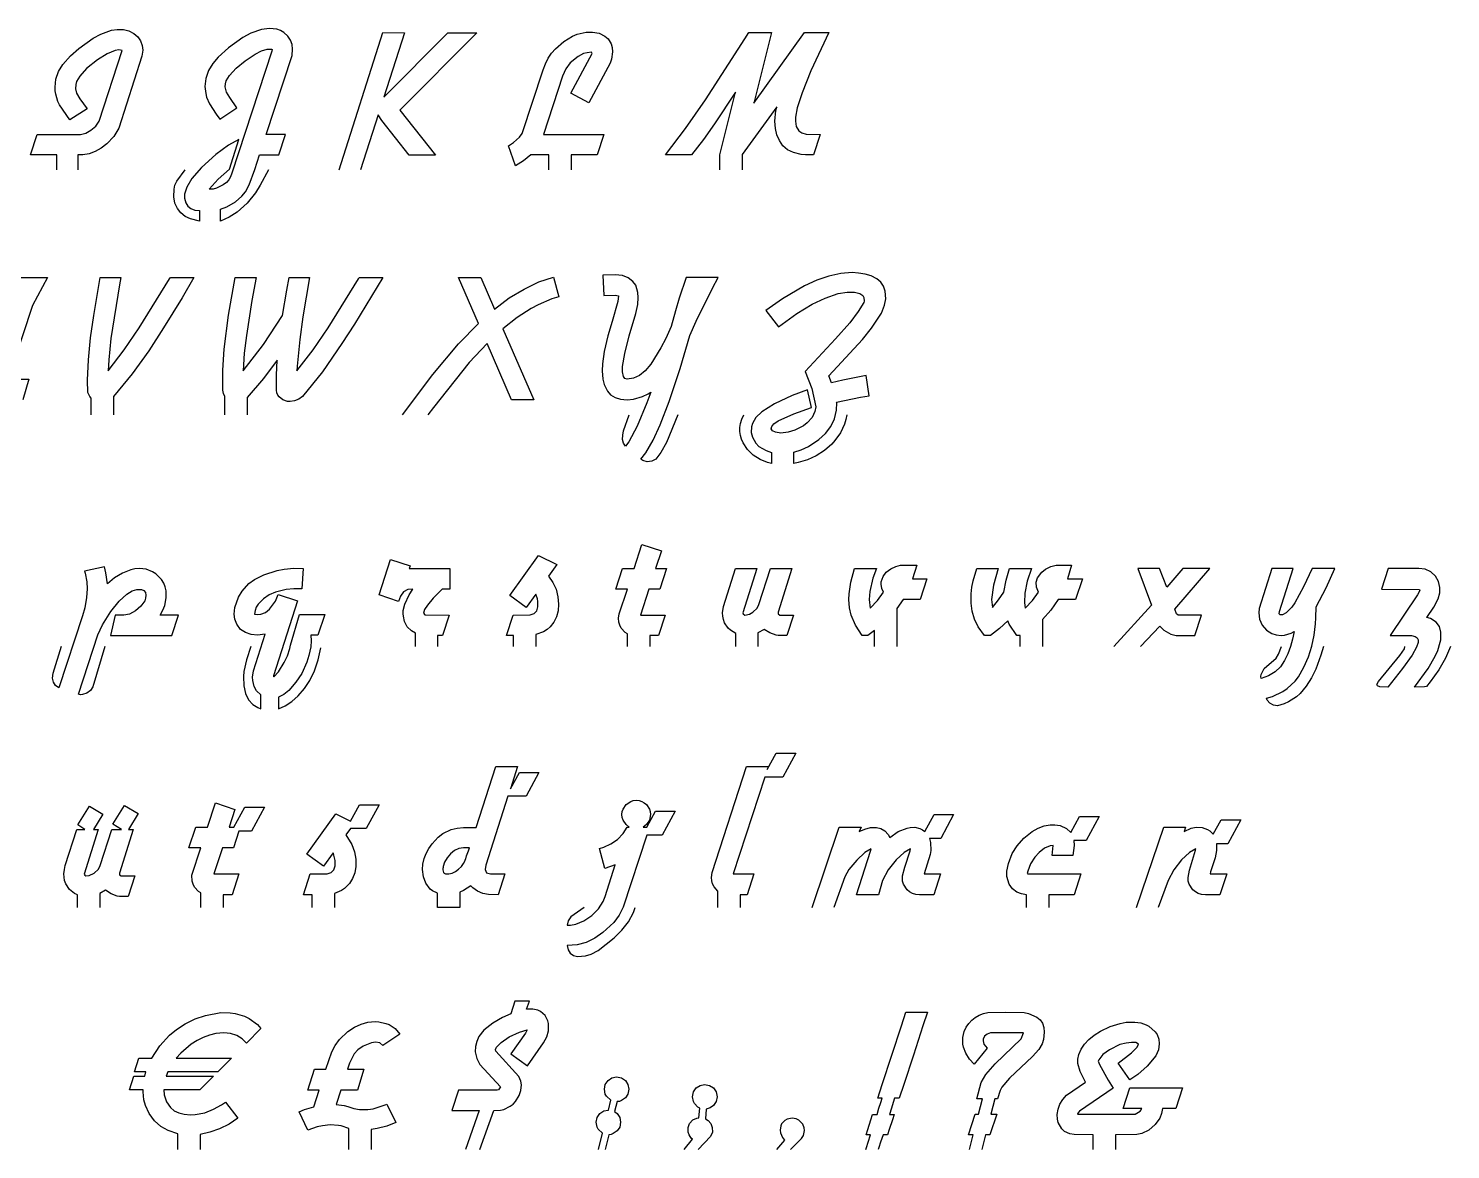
# Model space of a CAD drawing. Extents: x -244 to 636, y 181 to 479.
# Drawn here: x 261.2 to 636.4, y 181.4 to 477.1 of the extents above; entities that cross this region are included whole.
import ezdxf

# ---------------------------------------------------------------- set-up
doc = ezdxf.new("R2010")
doc.units = 0
doc.header["$LTSCALE"] = 6.669376
doc.header["$MEASUREMENT"] = 0

msp = doc.modelspace()

# ---------------------------------------------------------------- linework, layer by layer
at = {"linetype": 'Continuous'}
for points in [[(268.664591, 439.814667), (268.664591, 443.793884), (261.762587, 443.793884), (263.488088, 449.181672), (274.897523, 449.181672), (276.306095, 449.498601), (277.679453, 450.273316), (278.982383, 451.400174), (279.86274, 452.667889), (285.919601, 471.366685), (285.039243, 471.472327), (284.123671, 471.366685), (281.940384, 470.486327), (279.440169, 468.866469), (276.517381, 466.542325), (274.756666, 464.570324), (273.876308, 463.126537), (273.665022, 462.351823), (273.629808, 461.18975), (273.911522, 460.098107), (274.756666, 458.619106), (276.658239, 455.942819), (272.080379, 453.020032), (269.404091, 457.034463), (268.946305, 457.91482), (268.418091, 459.781178), (268.242019, 460.69675), (268.206805, 461.647536), (268.453305, 463.72518), (269.157591, 465.76761), (270.249235, 467.669183), (272.291665, 469.922898), (274.474952, 471.859685), (278.242882, 474.571186), (280.285312, 475.66283), (283.102456, 476.64883), (284.581457, 476.89533), (286.236529, 476.860117), (287.645102, 476.543188), (288.983245, 475.838902), (290.039675, 474.92333), (290.779175, 473.8669), (291.201747, 472.634399), (291.342604, 471.401899), (291.096103, 469.817255), (285.004029, 450.871959), (283.736314, 448.653458), (281.90517, 446.716671), (280.390955, 445.554599), (278.841525, 444.674241), (277.221667, 444.110813), (275.53138, 443.829098), (274.193237, 443.793884), (274.193237, 439.814667)], [(324.51448, 439.814667), (322.331192, 435.800237), (321.098692, 433.828235), (318.915405, 431.046305), (316.274332, 428.651732), (314.196688, 427.348803), (311.872544, 426.327588), (311.872544, 429.496876), (313.56283, 430.060305), (315.85176, 431.433662), (317.542047, 432.947878), (318.457619, 434.074735), (319.443619, 435.905879), (320.92262, 439.955524), (322.119907, 443.793884), (327.261195, 443.793884), (329.02191, 449.181672), (323.880622, 449.181672), (330.747411, 470.028541), (330.888268, 471.683614), (330.782626, 472.8809), (330.360054, 474.078186), (329.620554, 475.134615), (328.564124, 476.050187), (327.683767, 476.578402), (326.768195, 476.930545), (324.831408, 477.141831), (322.683335, 476.89533), (319.866191, 475.874116), (317.788547, 474.782472), (314.020616, 472.070971), (311.238686, 469.535541), (309.830114, 467.880469), (308.73847, 466.014111), (307.99897, 463.936466), (307.75247, 461.858822), (307.963756, 459.992464), (308.175042, 459.041678), (308.98497, 457.245748), (310.745686, 454.534247), (311.696472, 453.231318), (316.203903, 456.189319), (314.302331, 458.900821), (313.421973, 460.309393), (313.105044, 461.75318), (313.175473, 462.527894), (313.386759, 463.302609), (314.267116, 464.746395), (316.027831, 466.683182), (318.351976, 468.584755), (320.993049, 470.380684), (322.648121, 471.261042), (324.162336, 471.648399), (325.289194, 471.648399), (325.50048, 471.577971), (325.394837, 471.120185), (314.900974, 438.93431), (314.548831, 438.018737), (314.055831, 437.208809), (313.421973, 436.504523), (312.612044, 435.870665), (310.816115, 434.990307), (309.900542, 434.779021), (308.914542, 434.708593), (311.238686, 437.420094), (314.231902, 440.061167), (316.732118, 447.878743), (313.950188, 446.364528), (310.604828, 443.934741), (306.836898, 440.483739), (304.336682, 437.560952), (302.963324, 435.307236), (302.329467, 433.440878), (302.329467, 432.384449), (302.68161, 431.187162), (303.245039, 430.306805), (304.054968, 429.637733), (305.076183, 429.215161), (306.343898, 429.109518), (306.343898, 426.327588), (303.949325, 426.891017), (302.575967, 427.560089), (301.413895, 428.475661), (300.498323, 429.637733), (299.864466, 431.046305), (299.582751, 432.736592), (299.65318, 434.743807), (299.829251, 435.835451), (300.39268, 436.89188), (302.540753, 439.814667)], [(343.178061, 439.814667), (354.728353, 476.050187), (360.397856, 476.014973), (354.974853, 459.006463), (371.87772, 475.979759), (379.519224, 475.979759), (359.165355, 455.555462), (368.567575, 443.723455), (361.630357, 443.723455), (354.411425, 452.84396), (353.495852, 454.358175), (348.847564, 439.814667)], [(398.499734, 439.814667), (398.499734, 443.793884), (393.710589, 443.793884), (391.773802, 442.244455), (389.660944, 440.871096), (387.900229, 446.188457), (389.203158, 447.068814), (390.787802, 448.442172), (391.456873, 449.392958), (396.98552, 466.225396), (397.584163, 467.81004), (398.323663, 469.289041), (399.239235, 470.59197), (400.26045, 471.789256), (402.478951, 473.726043), (404.767881, 475.134615), (405.965167, 475.627616), (408.324526, 476.15583), (410.050027, 476.191044), (411.810742, 475.874116), (413.289743, 475.134615), (414.134886, 474.430329), (414.944815, 473.1274), (415.22653, 472.106185), (415.296958, 470.979328), (415.050458, 469.042541), (414.698315, 467.986111), (409.028812, 457.527463), (404.274881, 460.098107), (409.944384, 470.556756), (409.733098, 470.908899), (408.571026, 470.732827), (407.655454, 470.521541), (406.211668, 469.782041), (404.169238, 468.091754), (402.971952, 466.471896), (402.091594, 464.53511), (397.126377, 449.181672), (412.972814, 449.181672), (411.212099, 443.793884), (404.380524, 443.793884), (404.380524, 439.814667)], [(443.60926, 439.814667), (443.644474, 443.793884), (447.729334, 460.309393), (442.235902, 451.963602), (439.2779, 447.843529), (436.179042, 443.793884), (429.277038, 443.793884), (434.523969, 450.731102), (439.841329, 458.302177), (450.229549, 474.359901), (451.285979, 476.050187), (457.237196, 476.050187), (452.588908, 457.42182), (465.935129, 476.050187), (472.379347, 476.050187), (467.66063, 465.943682), (465.301272, 460.20375), (464.033557, 456.189319), (463.610985, 453.759532), (463.575771, 452.667889), (463.787056, 451.294531), (464.456129, 450.167673), (465.230843, 449.56903), (466.428129, 449.216887), (470.125632, 449.146458), (468.364916, 443.793884), (466.216844, 443.829098), (465.054772, 443.934741), (463.047556, 444.392527), (461.462912, 445.167242), (460.230412, 446.223671), (459.31484, 447.561814), (458.645768, 449.076029), (458.258411, 450.766316), (458.152768, 452.667889), (458.399268, 455.520247), (458.610554, 456.506248), (449.490049, 443.864313), (449.490049, 439.814667)], [(477.098064, 375.231631), (476.886778, 373.963916), (476.534635, 372.76663), (475.478206, 370.4777), (473.999205, 368.435271), (473.154062, 367.484484), (471.217275, 365.829412), (469.033988, 364.42084), (466.709844, 363.36441), (464.315271, 362.62491), (463.117985, 362.37841), (463.117985, 365.40684), (465.089986, 366.005483), (467.026773, 366.885841), (469.738274, 368.716985), (471.49899, 370.301629), (472.907562, 372.167987), (473.858348, 374.210416), (474.386562, 376.428918), (474.456991, 378.400919), (474.386562, 378.612205), (480.760352, 379.87992), (483.014067, 380.267277), (482.204138, 385.584637), (476.076849, 384.387351), (473.118848, 383.64785), (472.379347, 385.549423), (481.218138, 395.0925), (483.61271, 398.050501), (486.288998, 402.064932), (487.063713, 404.142576), (487.380641, 405.868077), (487.239784, 407.840078), (486.817212, 409.143007), (486.112926, 410.234651), (485.021283, 411.079794), (483.507068, 411.854509), (481.922424, 412.347509), (480.232137, 412.629223), (478.541851, 412.734867), (475.548635, 412.523581), (472.414562, 411.819295), (469.174846, 410.727651), (465.970344, 409.24865), (460.124769, 405.868077), (455.758195, 402.734004), (459.103554, 398.473073), (463.8927, 401.924075), (468.012774, 404.389076), (471.428561, 406.008934), (474.809134, 407.20622), (477.203707, 407.628792), (479.140494, 407.593578), (480.58428, 407.20622), (481.358995, 406.678006), (481.64071, 406.185005), (481.675924, 405.23422), (481.605495, 404.882076), (480.126494, 402.522718), (477.907993, 399.529502), (474.140063, 395.233357), (466.146415, 386.641066), (467.90713, 382.168849), (468.963559, 377.309275), (468.71706, 376.147203), (467.942345, 374.527345), (466.67463, 373.153987), (465.653415, 372.344058), (463.434914, 371.181986), (461.60377, 370.618557), (459.702197, 370.407271), (458.258411, 370.618557), (457.51891, 371.005915), (457.201981, 371.569343), (457.307625, 372.132772), (457.871054, 372.837059), (458.997911, 373.682202), (463.153199, 375.513346), (467.766273, 377.133204), (466.745058, 381.816706), (462.730628, 380.37292), (458.047125, 378.119205), (454.666552, 376.04156), (453.117122, 374.527345), (452.20155, 372.907487), (451.95505, 372.062344), (451.884622, 370.583343), (452.20155, 369.350842), (453.081908, 367.766199), (453.927051, 366.921055), (455.828624, 365.794198), (457.237196, 365.301197), (457.237196, 362.37841), (456.215981, 362.62491), (454.24398, 363.434839), (452.448051, 364.632126), (450.898621, 366.111126), (449.736549, 367.836627), (449.313977, 368.787413), (449.032263, 369.773414), (448.891406, 370.829843), (448.891406, 371.886272), (449.067477, 372.977916), (449.41962, 374.104774), (449.947835, 375.231631)], [(258.980657, 411.467151), (266.234804, 411.467151), (262.290802, 404.107362), (256.938227, 387.767924)], [(277.785096, 375.231631), (277.785096, 379.668634), (277.397739, 380.055991), (276.904739, 381.11242), (276.799096, 384.352136), (277.010381, 389.775139), (277.573811, 395.550286), (278.418954, 401.431075), (280.144455, 411.467151), (285.602672, 411.467151), (285.215314, 409.530365), (282.961599, 395.374214), (282.39817, 389.704711), (282.222099, 386.852352), (286.48303, 392.380998), (290.427032, 398.156144), (298.455893, 411.079794), (298.667179, 411.467151), (304.829683, 411.467151), (301.730824, 406.079363), (296.87125, 398.191358), (292.927248, 392.099283), (288.560674, 386.042423), (283.665885, 380.091205), (283.665885, 375.231631)], [(313.034616, 375.231631), (313.034616, 380.055991), (312.647258, 380.830706), (312.471187, 381.781492), (312.471187, 387.028424), (312.858544, 392.521855), (314.020616, 401.536717), (315.746117, 411.467151), (321.309977, 411.467151), (320.147905, 405.375077), (318.704119, 396.148929), (318.105476, 391.50064), (317.823761, 386.852352), (323.176336, 393.78957), (328.247196, 401.431075), (329.374053, 408.086578), (330.007911, 411.467151), (335.395699, 411.467151), (333.634984, 401.043717), (332.825055, 395.127714), (332.120769, 388.084853), (332.05034, 386.852352), (336.311271, 392.380998), (340.255274, 398.156144), (348.284136, 411.079794), (348.495421, 411.467151), (354.728353, 411.467151), (347.192492, 399.142144), (343.917561, 394.03607), (338.741059, 386.605852), (333.494127, 380.091205), (332.543341, 379.351705), (331.416483, 378.893919), (330.219197, 378.717848), (329.550125, 378.753062), (328.352838, 379.175633), (327.331624, 379.950348), (326.979481, 380.443349), (326.768195, 381.041992), (326.662552, 381.781492), (326.662552, 385.655066), (326.838624, 389.634282), (323.176336, 384.774708), (318.915405, 379.809491), (318.915405, 375.231631)], [(359.904856, 375.231631), (367.933718, 385.831137), (374.694865, 393.965642), (379.906581, 399.353431), (374.65965, 411.467151), (380.540439, 411.467151), (384.132298, 403.121361), (388.0763, 406.079363), (391.949874, 408.403507), (395.893876, 410.340294), (399.76745, 411.572795), (401.140807, 406.361077), (399.309664, 405.832863), (395.68259, 404.283433), (393.851446, 403.297433), (390.153944, 400.867646), (386.386014, 397.944859), (394.520518, 379.210848), (388.639729, 379.210848), (382.195511, 394.071285), (377.476795, 389.000424), (368.039361, 377.168418), (366.595574, 375.231631)], [(432.516754, 375.231631), (429.523538, 367.977485), (428.079751, 365.265983), (426.741608, 363.575696), (425.649964, 363.012268), (424.417464, 362.87141), (423.290605, 363.188339), (422.797605, 363.505268), (424.06532, 365.195554), (426.002107, 368.576128), (427.868465, 372.625773), (430.263038, 378.788276), (433.115397, 387.415781), (435.686041, 396.184143), (437.411542, 399.916859), (441.637258, 408.614793), (443.151474, 411.467151), (434.700041, 411.467151), (432.868897, 405.97372), (431.882896, 402.628361), (430.791252, 398.543501), (429.347466, 395.374214), (428.079751, 392.944427), (425.368249, 388.613067), (423.924463, 386.852352), (422.410248, 385.619852), (420.825604, 384.880351), (419.205746, 384.633851), (418.571889, 384.809922), (418.219746, 385.338137), (417.973246, 386.535423), (417.973246, 388.014424), (418.536674, 391.430212), (419.733961, 396.0785), (421.494676, 401.994503), (421.952462, 404.318647), (422.093319, 406.185005), (422.022891, 407.523149), (421.459462, 409.389508), (420.684747, 410.410723), (419.452247, 411.361509), (417.902817, 411.995366), (416.036459, 412.171438), (412.761528, 412.065795), (413.043243, 406.678006), (416.036459, 406.783649), (416.846388, 406.607577), (416.670316, 405.128577), (415.22653, 399.846431), (414.064457, 396.0785), (413.113672, 391.923212), (412.655885, 388.648282), (412.550243, 386.852352), (412.761528, 384.598636), (413.113672, 383.260493), (413.958815, 381.464563), (414.803958, 380.478563), (415.96603, 379.774277), (417.445031, 379.351705), (419.205746, 379.210848), (420.860819, 379.351705), (423.220177, 380.055991), (424.663963, 380.760277), (425.368249, 381.218063), (424.382249, 378.436133), (421.811605, 372.238416), (419.593104, 368.118342), (418.74796, 366.991484), (418.219746, 367.766199), (417.973246, 368.716985), (418.00846, 369.843843), (418.219746, 371.041129), (419.698747, 375.231631)], [(255.952227, 384.633851), (261.304801, 384.633851), (259.720157, 379.210848)], [(389.203158, 314.170026), (389.203158, 317.022385), (387.372014, 317.022385), (389.097515, 322.410173), (393.534518, 322.445388), (394.590947, 322.832745), (395.295233, 323.501817), (395.612162, 324.558246), (395.612162, 326.002033), (395.506519, 326.741533), (395.048733, 327.93882), (392.548517, 324.452603), (388.181943, 327.621891), (395.753019, 338.150968), (400.612593, 335.756395), (398.429306, 332.69275), (399.556164, 331.037678), (400.401307, 329.241749), (400.894307, 327.269747), (401.070379, 325.262532), (400.929522, 323.501817), (400.50695, 321.917173), (399.802664, 320.543815), (398.816663, 319.311314), (398.041948, 318.607028), (397.126377, 318.008385), (395.083947, 317.268885), (395.083947, 314.170026)], [(419.276175, 314.170026), (419.276175, 317.480171), (418.677532, 317.832314), (417.621102, 318.994386), (417.198531, 319.733886), (416.952031, 320.543815), (416.881602, 321.56503), (417.092888, 322.727102), (419.24096, 329.241749), (416.142102, 329.241749), (417.973246, 334.664752), (421.001676, 334.664752), (423.044105, 341.038541), (428.185394, 339.348254), (426.671179, 334.664752), (429.558752, 334.664752), (427.798037, 329.241749), (424.910463, 329.241749), (422.691962, 322.410173), (429.171394, 322.410173), (427.445894, 317.022385), (425.156964, 317.022385), (425.156964, 314.170026)], [(281.341741, 314.170026), (278.207668, 303.500091), (277.609025, 302.549305), (276.623024, 301.809805), (275.496167, 301.457662), (274.932738, 301.422447), (274.404523, 301.528091), (279.545811, 317.233671), (280.743098, 319.874744), (282.961599, 323.36096), (285.109672, 326.072461), (287.187316, 327.93882), (288.560674, 328.783963), (289.793174, 329.206534), (291.060889, 329.17132), (291.659533, 328.92482), (292.082104, 328.396606), (292.187747, 327.657105), (292.117318, 326.88239), (291.870818, 326.14289), (290.884818, 324.734317), (289.441031, 323.501817), (287.891602, 322.691888), (286.377387, 322.410173), (284.123671, 322.410173), (282.820742, 317.022385), (299.019322, 317.022385), (300.780037, 322.410173), (295.920463, 322.410173), (296.62475, 323.677889), (297.188178, 324.980818), (297.575536, 326.988033), (297.540321, 328.783963), (297.293821, 329.840392), (296.906464, 330.826392), (296.343035, 331.777178), (294.82882, 333.291394), (293.913248, 333.854822), (292.258175, 334.48868), (290.462246, 334.664752), (289.300174, 334.594323), (288.173316, 334.383037), (285.990029, 333.50268), (283.912385, 332.199751), (282.046027, 330.615106), (281.623456, 333.573108), (281.271312, 335.157752), (275.989166, 333.99568), (276.165238, 333.50268), (276.58781, 331.21375), (276.693453, 329.312177), (276.517381, 327.023247), (276.059595, 324.311746), (275.460952, 322.198888), (269.22802, 303.253591), (268.347662, 303.81702), (267.784233, 304.732592), (267.537733, 305.789022), (267.749019, 307.127165), (269.932306, 314.20524)], [(319.866191, 314.170026), (318.704119, 310.648595), (318.070262, 307.549737), (317.929404, 306.176379), (317.999833, 303.746592), (318.492833, 301.704162), (319.267548, 300.04909), (320.394406, 298.816589), (321.732549, 298.00666), (322.47205, 297.724946), (322.47205, 301.387233), (321.380406, 302.408448), (320.781763, 303.57052), (320.359191, 305.155164), (320.323977, 306.000307), (320.535263, 307.690594), (323.634122, 317.409742), (321.626906, 317.128027), (319.971834, 317.304099), (318.457619, 317.7971), (317.15469, 318.642243), (316.168689, 319.980386), (315.640474, 321.31853), (315.464403, 322.691888), (315.675689, 324.417389), (316.661689, 327.12889), (317.577261, 328.713534), (319.373191, 330.72075), (320.816977, 331.777178), (323.317193, 333.044894), (326.803409, 334.206966), (328.634553, 334.559109), (331.240412, 334.770395), (333.705413, 334.699966), (333.318056, 329.312177), (331.240412, 329.347392), (329.233196, 329.206534), (326.416052, 328.502248), (324.725765, 327.797962), (323.176336, 326.741533), (321.767763, 325.297747), (321.309977, 324.487817), (320.993049, 323.60746), (320.852192, 322.656674), (321.626906, 322.586245), (322.542478, 322.656674), (323.774979, 323.11446), (324.796194, 323.959603), (326.380838, 326.107675), (327.085124, 327.833176), (332.226412, 326.178104), (325.817409, 306.422879), (325.817409, 306.176379), (325.958266, 306.141164), (327.155552, 307.479308), (328.704982, 309.873881), (329.585339, 311.705024), (330.148768, 313.571383), (330.32484, 314.522169), (332.754626, 322.55103), (339.374916, 322.55103), (337.578987, 317.128027), (335.712628, 317.128027), (335.818272, 315.649027), (335.712628, 314.064383), (335.219628, 311.740239), (334.691413, 309.979524), (333.318056, 306.986307), (331.768626, 304.697378), (329.937482, 302.549305), (328.599339, 301.457662), (327.155552, 300.78859), (327.155552, 297.724946), (328.951482, 298.49966), (330.712197, 299.661732), (332.402484, 301.140733), (334.022342, 303.007091), (335.430914, 305.190378), (336.663415, 307.725808), (337.649415, 310.578167), (338.318487, 313.782669)], [(363.285429, 314.170026), (363.285429, 317.621028), (362.264214, 318.219671), (361.102142, 319.346529), (360.397856, 320.719887), (360.116142, 322.093244), (360.045713, 322.762317), (360.080928, 323.60746), (360.503499, 325.332961), (361.630357, 327.762748), (362.616358, 329.241749), (361.313428, 329.206534), (360.116142, 328.537463), (359.341427, 327.445819), (358.848427, 326.037247), (353.742352, 327.727533), (356.735569, 337.094539), (361.912072, 335.404252), (361.630357, 334.699966), (372.405934, 334.699966), (372.405934, 329.241749), (370.32829, 329.241749), (367.968932, 326.917605), (366.454717, 325.051246), (365.680002, 323.85396), (365.398288, 322.903174), (365.785645, 322.445388), (372.194649, 322.410173), (370.433934, 317.022385), (369.166218, 317.022385), (369.166218, 314.170026)], [(447.799762, 314.170026), (447.799762, 317.515385), (446.39119, 318.395743), (445.792547, 318.959172), (444.876975, 320.367744), (444.560046, 321.212887), (444.383975, 322.093244), (444.34876, 323.008816), (444.560046, 324.663889), (447.729334, 334.699966), (453.398837, 334.699966), (449.701334, 323.044031), (449.736549, 322.727102), (450.194335, 322.410173), (451.46205, 322.691888), (452.342407, 323.149674), (453.434051, 324.241317), (453.891837, 325.192103), (457.02591, 334.699966), (462.624984, 334.699966), (459.033126, 323.184888), (459.033126, 322.727102), (459.455697, 322.410173), (463.08277, 322.410173), (461.286841, 317.022385), (459.033126, 317.057599), (458.434482, 317.128027), (456.77941, 317.691456), (455.335623, 318.642243), (453.680551, 317.726671), (453.680551, 314.170026)], [(484.457854, 314.170026), (484.457854, 318.325314), (482.62671, 317.022385), (481.147709, 317.022385), (479.386994, 319.733886), (478.260136, 322.374959), (477.80235, 324.311746), (477.661493, 326.565461), (477.696707, 328.044462), (478.154493, 331.108107), (479.175708, 334.699966), (484.950854, 334.699966), (484.000068, 332.129322), (483.190139, 328.607891), (483.049282, 326.530247), (483.260568, 324.276532), (485.197354, 326.248533), (486.781998, 328.431819), (486.324212, 329.453034), (486.183355, 330.544678), (486.218569, 331.21375), (486.676355, 332.551893), (487.521499, 333.713965), (488.718785, 334.629537), (490.021714, 335.263395), (491.289429, 335.580324), (495.55036, 335.580324), (494.423502, 331.988464), (498.226647, 331.988464), (496.501146, 326.565461), (491.958501, 326.565461), (490.338643, 324.135675), (490.338643, 314.170026)], [(522.841447, 314.170026), (522.841447, 317.022385), (521.996303, 317.022385), (519.989088, 320.015601), (519.566516, 320.895958), (517.383229, 318.888743), (514.988656, 317.022385), (513.404013, 317.022385), (511.748941, 319.346529), (510.76294, 321.31853), (510.199511, 323.431388), (509.953011, 325.579461), (509.953011, 328.044462), (510.129083, 329.734749), (510.446011, 331.425036), (511.432012, 334.699966), (517.0663, 334.699966), (515.8338, 330.262964), (515.305585, 326.565461), (515.552086, 324.452603), (517.171944, 326.424604), (518.580516, 328.431819), (519.143945, 331.601107), (520.059517, 334.699966), (525.869877, 334.699966), (524.707805, 331.389821), (524.109161, 328.220534), (524.038733, 325.755533), (524.214805, 324.276532), (526.081163, 326.248533), (527.665806, 328.431819), (527.137592, 329.734749), (527.102378, 331.108107), (527.45452, 332.270179), (528.546164, 333.74918), (529.496951, 334.559109), (530.905523, 335.263395), (532.349309, 335.545109), (535.307311, 335.580324), (536.434168, 335.580324), (535.307311, 331.988464), (539.286527, 331.988464), (537.490598, 326.565461), (532.912738, 326.565461), (530.940737, 323.677889), (528.75745, 321.212887), (528.722236, 314.170026)], [(554.639964, 314.170026), (559.746038, 319.487386), (560.732039, 318.395743), (562.563183, 317.409742), (563.971755, 317.057599), (568.972187, 317.022385), (570.732902, 322.410173), (564.535184, 322.410173), (564.112613, 322.762317), (563.690041, 323.959603), (572.916189, 334.699966), (565.767685, 334.699966), (561.506754, 329.734749), (559.640396, 334.699966), (553.900464, 334.699966), (557.527538, 325.051246), (547.561889, 314.170026)], [(602.883562, 314.170026), (602.214491, 311.810668), (600.841133, 308.183594), (599.714275, 305.824235), (598.340917, 303.676163), (596.685845, 301.739376), (595.770273, 300.894233), (593.692629, 299.520875), (592.530557, 298.99266), (590.769842, 298.49966), (589.678198, 298.640517), (588.727412, 299.168732), (588.023126, 299.978661), (587.847054, 300.506876), (589.396483, 300.964661), (592.1432, 302.267591), (593.340486, 303.042305), (595.382916, 305.014307), (596.263273, 306.141164), (597.70706, 308.711809), (598.904346, 311.388096), (599.784704, 314.20524), (600.453775, 317.092814), (600.770704, 320.121244), (600.876347, 321.670673), (600.911562, 324.59346), (603.587849, 329.629106), (605.876778, 334.699966), (599.925561, 334.664752), (597.636631, 329.840392), (595.347701, 325.649889), (594.537772, 324.487817), (593.058771, 323.008816), (592.037556, 322.515817), (591.474128, 322.515817), (591.227628, 322.727102), (591.262842, 323.36096), (594.92513, 334.699966), (589.255626, 334.699966), (585.910267, 324.170889), (585.804625, 323.008816), (586.01591, 321.31853), (586.720197, 319.7691), (587.847054, 318.466171), (589.290841, 317.515385), (590.417698, 317.163242), (591.685414, 317.057599), (592.600985, 317.128027), (594.326486, 317.621028), (595.136415, 318.0436), (594.749058, 316.036384), (594.220843, 314.099597), (593.481343, 312.198025), (592.6362, 310.402095), (591.509342, 308.747023), (590.10077, 307.40888), (588.410483, 306.422879), (586.438482, 305.718593), (586.368053, 306.246807), (586.438482, 306.775022), (587.248411, 308.289237), (590.417698, 311.035953), (591.051556, 312.092382), (591.826271, 314.170026)], [(636.407581, 314.170026), (635.104652, 311.071167), (633.308722, 307.937094), (631.055007, 304.767807), (630.033792, 303.605734), (629.505577, 303.464877), (626.899719, 303.429663), (630.456363, 308.324451), (632.357936, 311.599382), (633.027008, 313.113597), (633.696079, 315.261669), (633.836937, 315.895527), (633.872151, 317.937957), (633.449579, 319.381743), (632.569222, 320.57903), (631.125435, 321.494602), (630.174649, 321.81153), (632.005793, 324.523032), (633.167865, 326.706319), (633.590437, 328.290962), (633.590437, 329.699535), (633.20308, 331.284178), (632.39315, 332.657536), (631.195864, 333.784394), (629.716863, 334.48868), (628.061791, 334.699966), (619.962501, 334.699966), (618.166571, 329.241749), (628.202648, 329.206534), (628.273076, 328.92482), (627.709648, 327.727533), (620.455501, 317.022385), (626.125004, 316.98717), (627.075791, 316.775885), (627.604005, 316.388527), (627.850505, 315.860313), (627.850505, 315.226455), (627.463148, 313.95874), (626.265861, 311.845882), (623.730431, 308.289237), (619.856858, 303.429663), (617.779214, 303.500091), (617.145356, 303.711377), (616.969284, 304.06352), (617.356642, 304.908664), (622.990931, 311.775453), (624.223432, 313.536169), (624.364289, 314.170026)], [(443.081045, 245.290845), (443.081045, 249.622204), (442.130259, 250.749062), (441.707687, 251.488563), (441.461187, 252.298492), (441.390758, 253.178849), (441.602045, 254.552207), (450.687335, 282.512365), (456.427267, 282.512365), (456.145552, 281.702437), (458.469697, 285.963368), (463.646199, 285.963368), (460.230412, 279.624793), (455.476481, 279.624793), (447.165905, 254.129636), (452.624122, 254.129636), (450.863406, 248.671418), (448.961834, 248.671418), (448.961834, 245.290845)], [(369.09579, 245.290845), (369.09579, 249.058775), (367.792861, 249.692633), (367.229431, 250.115205), (366.067359, 251.664634), (365.398288, 253.390135), (365.187002, 255.291708), (365.292645, 256.70028), (365.609574, 258.179281), (366.102574, 259.552639), (366.80686, 260.890782), (367.687217, 262.123283), (369.271862, 263.81357), (370.539576, 264.834784), (372.687649, 265.891214), (374.272292, 266.243356), (375.962579, 266.384214), (379.307938, 266.384214), (384.55487, 282.512365), (390.259588, 282.477151), (388.358015, 276.631576), (390.717373, 280.927722), (395.893876, 280.927722), (392.478088, 274.624361), (387.688943, 274.624361), (381.843368, 256.45378), (381.667297, 255.291708), (382.089868, 254.446564), (383.111083, 254.129636), (386.914228, 254.129636), (385.153513, 248.671418), (382.547654, 248.706633), (381.068653, 249.023561), (379.660081, 249.58699), (378.462795, 250.467348), (377.899366, 251.030777), (375.997794, 249.763061), (374.976579, 249.305276), (374.976579, 245.290845), (369.09579, 245.290845)], [(274.158023, 245.326059), (274.158023, 248.636204), (273.348094, 249.023561), (272.00995, 250.07999), (271.059164, 251.558991), (270.742235, 252.404134), (270.566163, 254.200064), (270.671807, 255.291708), (270.883092, 256.383351), (273.946737, 265.891214), (276.059595, 265.891214), (274.193237, 267.0885), (277.292096, 272.053717), (280.848741, 269.87043), (278.383739, 265.891214), (279.61624, 265.891214), (275.883524, 254.094421), (276.059595, 253.777492), (276.376524, 253.601421), (277.221667, 253.707064), (278.524597, 254.340921), (279.651454, 255.432565), (280.10924, 256.383351), (283.208099, 265.891214), (285.708315, 265.891214), (283.489814, 267.264571), (286.518244, 272.229788), (290.145317, 270.046501), (287.574673, 265.891214), (288.842388, 265.891214), (285.215314, 254.376136), (285.215314, 253.883135), (285.6731, 253.601421), (289.26496, 253.601421), (287.46903, 248.178418), (285.250529, 248.213632), (284.651886, 248.284061), (282.996814, 248.882704), (281.517813, 249.83349), (280.003597, 248.988347), (280.003597, 245.326059)], [(306.696041, 245.290845), (306.696041, 249.129204), (306.097398, 249.481347), (305.005754, 250.678633), (304.618397, 251.418134), (304.371897, 252.228063), (304.336682, 253.847921), (306.660826, 260.996425), (303.526754, 260.996425), (305.393112, 266.454643), (308.421542, 266.454643), (310.5344, 272.89886), (315.675689, 271.173359), (314.161473, 266.454643), (315.35876, 266.454643), (318.281547, 271.772002), (323.45805, 271.772002), (320.042262, 265.433428), (316.732118, 265.433428), (315.323545, 260.996425), (312.400758, 260.996425), (310.147043, 254.129636), (316.696904, 254.129636), (314.936188, 248.671418), (312.57683, 248.671418), (312.57683, 245.290845)], [(336.064771, 245.290845), (336.064771, 248.671418), (333.811056, 248.671418), (335.571771, 254.129636), (340.008774, 254.16485), (341.065203, 254.516993), (341.769489, 255.221279), (342.121632, 256.277708), (342.121632, 257.721495), (341.804703, 259.094853), (341.558203, 259.693496), (339.022773, 256.172065), (334.620985, 259.341353), (342.297703, 269.976073), (346.136063, 268.039286), (348.530636, 272.40586), (353.707139, 272.40586), (350.291351, 266.102499), (346.171277, 266.102499), (344.973991, 264.482641), (346.558634, 261.911997), (347.227706, 260.010425), (347.579849, 258.003209), (347.579849, 256.066422), (347.298135, 254.41135), (346.734706, 252.897135), (345.889563, 251.594206), (344.621848, 250.326491), (343.811919, 249.763061), (341.945561, 248.988347), (341.945561, 245.290845)], [(407.831526, 245.290845), (404.34531, 242.790629), (403.605809, 241.804629), (403.324094, 240.607342), (404.204452, 240.642557), (405.648239, 240.924271), (407.761097, 241.804629), (409.803527, 243.213201), (411.564242, 244.973916), (412.831957, 246.875489), (413.395386, 248.213632), (416.036459, 256.524208), (413.254529, 255.538208), (411.881171, 260.820353), (413.043243, 261.172497), (414.874387, 262.052854), (416.635102, 263.250141), (418.149317, 264.764356), (419.205746, 266.489856), (419.733961, 266.489856), (418.888817, 267.158929), (418.078888, 268.356215), (417.867602, 269.060501), (417.797174, 269.800001), (417.867602, 270.574716), (418.078888, 271.243788), (418.888817, 272.476289), (420.121318, 273.286217), (420.79039, 273.497504), (421.52989, 273.567932), (422.304605, 273.497504), (423.008891, 273.286217), (423.677963, 272.934075), (424.241392, 272.476289), (425.051321, 271.243788), (425.227392, 270.574716), (425.297821, 269.800001), (425.051321, 268.356215), (424.241392, 267.158929), (423.396249, 266.489856), (424.382249, 266.489856), (426.671179, 270.680359), (431.847682, 270.680359), (428.431894, 264.341784), (424.347035, 264.341784), (418.149317, 245.396488), (417.057674, 243.28363), (415.613887, 241.311628), (412.761528, 238.670555), (410.613456, 237.191555), (408.35974, 236.099911), (405.929953, 235.466054), (403.324094, 235.254768), (403.570595, 234.163125), (404.169238, 233.247552), (405.014381, 232.613695), (406.07081, 232.367195), (408.148455, 232.543266), (409.697884, 233.001052), (411.493813, 233.987053), (415.754744, 237.297197), (417.797174, 239.269199), (419.48746, 241.4877), (420.825604, 243.952701), (421.318605, 245.290845)], [(468.012774, 245.290845), (475.090848, 266.489856), (480.865995, 266.489856), (480.408209, 265.29257), (481.851995, 265.961642), (483.330996, 266.348999), (484.950854, 266.348999), (486.112926, 266.102499), (487.134141, 265.503856), (488.014499, 264.55307), (488.507499, 263.743141), (490.690786, 265.29257), (493.01493, 266.243356), (493.789645, 266.419428), (495.022146, 266.454643), (496.395503, 266.102499), (497.099789, 265.78557), (497.698433, 265.362999), (500.163434, 269.835216), (505.304722, 269.835216), (501.924149, 263.496641), (498.966148, 263.496641), (499.212648, 262.440212), (499.247862, 260.292139), (499.142219, 259.306138), (497.522361, 254.129636), (501.818506, 254.129636), (500.057791, 248.671418), (496.325075, 248.671418), (495.339074, 248.741847), (494.458716, 248.988347), (493.684002, 249.410919), (493.01493, 249.974347), (492.064144, 251.418134), (491.817643, 252.263277), (491.78243, 253.601421), (492.381073, 255.890351), (493.789645, 260.22171), (493.895288, 260.785139), (492.240215, 259.799139), (490.127357, 257.862352), (488.049713, 255.256493), (486.570712, 252.404134), (485.443855, 248.671418), (479.633494, 248.671418), (483.401425, 260.116067), (483.507068, 260.785139), (481.851995, 259.799139), (479.739137, 257.791923), (477.661493, 255.291708), (476.605064, 253.390135), (473.682276, 245.290845)], [(524.496519, 245.290845), (524.496519, 248.671418), (523.19359, 248.882704), (521.961089, 249.375704), (520.799017, 250.220847), (519.918659, 251.418134), (519.355231, 253.460564), (519.355231, 254.869136), (519.777802, 256.876351), (520.763803, 259.517424), (522.101946, 261.595068), (523.827447, 263.531855), (526.010734, 265.29257), (527.560164, 266.208142), (529.144807, 266.806785), (530.764665, 267.0885), (531.997166, 267.123714), (533.370524, 266.877214), (535.096025, 266.102499), (536.187668, 265.04607), (538.511812, 269.307001), (543.688315, 269.307001), (540.272528, 262.968426), (537.032812, 262.968426), (537.10324, 261.665497), (536.786312, 259.024424), (531.257666, 259.024424), (531.53938, 261.665497), (530.764665, 261.559854), (529.25045, 260.925996), (527.841878, 259.799139), (526.71502, 258.566638), (525.623377, 256.805922), (524.848662, 254.833922), (524.707805, 254.235278), (524.848662, 254.129636), (538.863956, 254.129636), (537.068026, 248.671418), (530.377308, 248.671418), (530.377308, 245.290845)], [(553.548321, 245.290845), (560.767253, 266.489856), (566.507185, 266.489856), (566.119828, 265.362999), (567.986186, 266.172928), (569.289115, 266.454643), (570.838545, 266.384214), (572.317546, 265.820785), (572.880974, 265.503856), (573.761332, 264.588284), (575.87419, 268.426643), (581.050693, 268.426643), (577.634905, 262.123283), (574.64169, 262.123283), (574.676904, 260.362567), (574.289546, 258.425781), (573.09226, 254.65785), (572.951403, 254.129636), (577.353191, 254.129636), (575.522047, 248.671418), (571.718902, 248.671418), (570.732902, 248.741847), (569.852544, 248.988347), (569.07783, 249.410919), (568.408757, 249.974347), (567.457972, 251.418134), (567.211472, 252.263277), (567.141043, 253.178849), (567.563614, 255.15085), (569.148258, 260.432996), (569.183472, 260.785139), (567.563614, 259.799139), (565.450756, 257.862352), (563.408326, 255.256493), (561.929326, 252.404134), (559.253038, 245.290845)], [(377.547223, 260.996425), (377.136389, 260.996425), (376.373413, 260.996425), (375.962579, 260.996425), (374.732687, 260.829483), (373.588875, 260.318223), (372.546792, 259.446995), (371.637741, 258.391871), (371.002579, 257.274142), (370.610005, 256.101636), (370.610005, 256.023383), (370.610005, 255.945129), (370.610005, 255.890351), (370.585225, 255.810792), (370.576095, 255.723409), (370.574791, 255.64385), (370.548706, 255.204324), (370.600875, 254.850877), (370.715648, 254.552207), (370.900849, 254.317445), (371.234733, 254.176588), (371.701648, 254.129636), (371.781206, 254.129636), (371.86859, 254.129636), (371.948148, 254.129636), (371.992492, 254.129636), (372.044662, 254.129636), (372.089006, 254.129636), (372.999361, 254.340921), (373.854938, 254.763493), (374.694865, 255.39735), (375.422626, 256.123809), (375.986055, 256.889393), (376.385151, 257.68628), (376.436016, 257.765839), (376.463405, 257.853222), (376.490794, 257.932781), (376.493403, 257.987558), (376.511662, 258.065812), (376.561223, 258.144066), (376.816852, 258.883567), (377.291593, 260.256925), (377.547223, 260.996425)], [(380.329153, 181.447309), (383.956226, 191.765101), (385.78737, 191.835529), (386.667728, 192.046815), (388.322801, 192.856744), (389.062301, 193.420173), (389.731373, 194.124459), (390.682159, 195.744318), (391.104731, 197.012032), (391.245588, 198.526248), (391.104731, 199.441819), (390.61173, 200.67432), (384.55487, 207.365038), (384.449227, 207.858038), (384.660513, 208.456682), (385.893013, 209.724396), (388.005872, 211.132969), (390.752587, 212.400684), (392.795017, 212.999327), (392.337231, 212.118969), (388.428443, 206.660752), (392.865446, 203.561893), (397.126377, 209.583539), (397.936306, 211.203397), (398.394092, 212.717613), (398.394092, 214.654399), (398.253235, 215.3939), (397.513734, 216.802472), (396.316448, 217.823687), (395.576947, 218.17583), (394.274018, 218.457544), (392.583732, 218.457544), (393.358446, 220.570402), (389.520087, 220.570402), (388.428443, 217.260258), (386.245157, 216.274257), (383.709726, 214.795257), (381.385582, 212.928898), (380.047439, 211.238612), (379.48401, 209.970897), (379.167081, 208.597539), (379.096653, 207.259395), (379.48401, 205.49868), (380.329153, 203.914036), (385.78737, 197.962818), (385.188727, 197.223318), (384.836584, 197.15289), (374.694865, 197.15289), (372.934149, 191.765101), (380.153081, 191.765101), (376.526008, 181.447309)], [(485.302997, 195.040031), (486.458467, 198.572466), (489.000499, 206.343823), (491.542532, 214.11518), (492.698001, 217.647615)], [(498.367505, 217.647615), (497.212035, 214.11518), (494.670002, 206.343823), (492.12797, 198.572466), (490.9725, 195.040031)], [(492.698001, 217.647615), (494.167872, 217.647615), (496.897633, 217.647615), (498.367505, 217.647615)], [(509.460011, 181.447309), (510.446011, 185.356097), (509.213511, 185.356097), (510.974226, 190.814314), (511.854583, 190.814314), (512.875798, 194.86396), (511.396797, 194.86396), (512.594084, 199.089676), (513.79137, 201.237749), (516.256372, 204.090108), (523.123161, 210.675183), (523.757019, 212.189398), (514.988656, 212.189398), (514.108299, 211.872469), (513.474442, 211.309041), (513.122298, 210.534326), (513.087084, 210.111754), (513.29837, 209.231396), (514.143513, 208.174967), (510.692511, 203.984465), (509.460011, 205.287394), (508.509225, 206.836823), (507.910581, 208.421467), (507.73451, 209.26661), (507.73451, 211.027326), (508.121867, 212.61197), (508.650082, 213.738827), (509.283939, 214.724828), (510.093868, 215.569971), (511.00944, 216.309471), (512.065869, 216.872901), (513.157513, 217.295472), (514.319585, 217.577187), (519.10873, 217.647615), (523.93309, 217.577187), (525.095162, 217.330686), (527.243235, 216.3799), (528.088378, 215.675614), (528.722236, 214.760042), (529.074378, 213.668398), (529.215236, 212.400684), (529.00395, 210.499111), (528.651807, 209.372254), (527.736235, 207.858038), (526.116377, 205.99168), (520.059517, 200.251748), (518.052301, 197.89239), (517.559301, 197.012032), (516.855015, 194.86396), (516.150729, 194.86396), (515.129514, 190.814314), (516.714158, 190.814314), (514.883014, 185.356097), (513.720942, 185.356097), (512.734941, 181.447309)], [(300.63918, 181.447309), (300.63918, 185.567383), (298.033322, 186.447741), (296.131749, 187.539384), (294.441463, 189.053599), (293.03289, 190.990386), (292.04689, 193.103245), (291.659533, 194.547031), (291.448247, 196.659889), (291.448247, 197.223318), (287.891602, 197.223318), (289.01846, 200.815177), (291.870818, 200.815177), (292.187747, 201.977249), (289.159317, 201.977249), (290.286175, 205.569109), (293.772391, 205.569109), (295.885249, 208.77361), (298.455893, 211.590755), (300.287037, 213.10497), (302.575967, 214.583971), (305.181826, 215.8869), (307.928542, 216.837686), (311.978187, 217.577187), (314.407973, 217.506758), (315.710903, 217.330686), (318.246333, 216.591186), (319.443619, 216.027757), (321.591692, 214.407899), (322.542478, 213.386684), (318.739333, 209.513111), (317.612476, 210.675183), (316.203903, 211.520326), (314.548831, 212.013327), (312.717687, 212.189398), (310.604828, 212.013327), (308.949757, 211.625969), (307.294684, 211.027326), (305.674826, 210.217397), (304.125397, 209.231396), (301.413895, 206.907252), (300.216609, 205.569109), (314.795331, 205.569109), (311.133043, 201.977249), (297.998107, 201.977249), (297.540321, 200.815177), (310.006185, 200.815177), (306.379112, 197.223318), (296.906464, 197.223318), (297.012107, 195.84996), (297.61075, 194.054031), (298.702394, 192.504601), (299.65318, 191.694672), (300.850466, 191.096029), (302.294253, 190.743886), (303.949325, 190.603029), (305.181826, 190.673457), (307.717256, 191.166458), (310.0414, 192.08203), (312.119044, 193.244102), (313.175473, 193.983602), (316.450404, 189.687457), (314.161473, 188.173242), (311.590829, 186.905527), (309.055399, 185.989955), (306.519969, 185.426526), (306.519969, 181.447309)], [(345.748705, 181.447309), (345.748705, 187.01117), (343.706276, 187.680242), (342.966775, 187.821099), (340.783488, 187.926742), (338.741059, 187.715456), (337.332486, 187.398527), (334.937914, 186.518169), (332.613769, 191.377743), (334.022342, 192.011601), (336.487343, 192.751101), (337.93113, 197.15289), (334.937914, 197.15289), (336.698629, 202.611107), (339.691845, 202.611107), (341.241275, 207.224181), (342.121632, 208.914468), (343.24849, 210.463897), (345.466991, 212.541541), (347.192492, 213.703613), (348.953207, 214.513542), (350.784351, 215.006542), (352.685924, 215.182614), (353.63671, 215.147399), (355.467854, 214.724828), (356.348211, 214.407899), (357.932855, 213.386684), (359.20057, 211.907683), (354.693139, 208.879253), (353.88321, 209.618754), (352.791566, 209.759611), (351.699923, 209.618754), (349.516636, 208.738396), (348.108064, 207.717181), (347.122064, 206.660752), (345.924777, 204.266179), (345.361348, 202.611107), (349.727922, 202.611107), (348.002421, 197.15289), (343.635847, 197.15289), (342.368132, 193.349745), (344.480991, 193.06803), (345.502205, 192.82153), (347.051635, 192.258101), (348.530636, 192.011601), (350.784351, 192.011601), (352.157709, 192.222887), (355.291782, 193.208887), (355.784782, 193.455387), (358.144141, 188.595813), (355.714354, 187.645027), (353.214138, 186.975955), (351.629494, 186.729455), (351.629494, 181.447309)], [(542.138886, 181.447309), (542.138886, 185.356097), (537.10324, 185.391311), (535.941168, 185.567383), (534.56781, 186.201241), (533.863524, 186.905527), (532.912738, 188.560599), (532.666238, 189.440957), (532.595809, 190.673457), (532.877524, 192.117244), (533.335309, 193.455387), (534.07481, 194.687888), (535.096025, 195.779531), (540.096456, 199.230534), (538.65267, 202.012464), (538.089241, 204.125322), (538.089241, 205.287394), (538.335741, 206.555109), (538.934384, 207.928467), (539.814742, 209.231396), (540.976814, 210.463897), (542.4206, 211.625969), (544.040458, 212.682398), (546.575888, 213.914899), (549.252176, 214.724828), (550.801605, 215.076971), (553.125749, 215.076971), (554.675179, 214.830471), (556.118965, 214.337471), (556.823251, 213.985327), (558.513538, 212.471113), (558.971324, 211.80204), (559.42911, 210.604754), (559.534753, 209.337039), (559.323467, 207.717181), (558.68961, 206.202966), (556.400679, 203.421036), (553.865249, 201.272963), (551.82282, 199.793962), (548.723961, 204.195751), (552.245392, 206.942466), (553.759607, 208.456682), (554.11175, 209.231396), (553.337035, 209.653968), (552.245392, 209.724396), (550.801605, 209.548325), (549.146533, 209.125753), (546.435031, 207.752396), (544.674316, 206.48468), (543.582673, 205.146537), (543.477029, 204.794394), (543.758744, 203.914036), (546.082888, 199.758748), (547.385818, 197.610676), (538.547027, 191.589029), (538.089241, 191.025601), (538.018812, 190.814314), (553.160963, 190.814314), (554.499107, 191.589029), (554.780821, 191.905958), (554.921679, 192.293315), (550.062104, 192.293315), (551.82282, 197.716318), (565.697256, 197.716318), (563.936541, 192.293315), (560.379896, 192.293315), (560.16861, 190.990386), (559.710824, 189.722671), (558.513538, 188.032384), (556.823251, 186.553384), (554.956893, 185.637811), (553.653964, 185.391311), (548.019675, 185.356097), (548.019675, 181.447309)], [(411.599456, 181.447309), (412.655885, 185.743455), (411.529028, 186.835098), (411.212099, 187.363313), (410.965599, 188.631028), (411.212099, 189.898742), (411.951599, 190.919957), (412.972814, 191.624244), (414.170101, 191.870744), (414.205315, 191.870744), (414.874387, 194.476602), (413.712315, 195.568246), (413.395386, 196.09646), (413.148886, 197.364176), (413.395386, 198.63189), (414.134886, 199.653105), (415.156101, 200.357391), (416.353388, 200.603891), (417.656317, 200.357391), (418.712746, 199.653105), (419.381818, 198.63189), (419.628318, 197.364176), (419.381818, 196.09646), (418.712746, 195.075245), (417.691531, 194.370959), (417.128102, 194.159673), (416.494245, 194.089245), (415.825173, 191.448172), (416.529459, 190.919957), (417.198531, 189.898742), (417.445031, 188.631028), (417.198531, 187.363313), (416.529459, 186.342098), (415.508244, 185.637811), (414.944815, 185.426526), (414.310958, 185.356097), (413.324957, 181.447309)], [(434.242255, 181.447309), (436.390327, 184.194025), (436.038184, 184.440526), (435.509969, 185.320883), (435.298684, 185.989955), (435.26347, 187.25767), (435.615612, 188.314099), (436.460756, 189.264885), (437.587614, 189.757885), (438.0454, 189.828314), (438.362328, 192.363744), (437.834114, 192.645459), (436.953756, 193.56103), (436.636827, 194.124459), (436.390327, 195.392174), (436.636827, 196.659889), (437.376328, 197.681104), (438.397542, 198.350176), (439.594829, 198.596676), (440.897758, 198.350176), (441.954187, 197.681104), (442.623259, 196.659889), (442.869759, 195.392174), (442.623259, 194.124459), (441.954187, 193.06803), (441.07383, 192.434173), (440.052615, 192.117244), (439.806115, 189.581814), (440.545615, 189.088814), (441.249901, 188.278884), (441.602045, 187.292884), (441.637258, 186.025169), (441.144259, 184.863097), (437.869328, 181.447309)], [(485.091711, 190.708672), (485.602971, 192.38722), (486.059453, 193.854483), (486.429855, 195.040031)], [(486.429855, 195.040031), (485.840341, 195.040031), (485.446463, 195.040031), (485.302997, 195.040031)], [(489.74, 195.040031), (489.360468, 193.854483), (488.887031, 192.38722), (488.366642, 190.708672)], [(490.9725, 195.040031), (490.809471, 195.040031), (490.372553, 195.040031), (489.74, 195.040031)], [(462.237627, 181.447309), (465.195629, 184.370097), (465.688629, 185.144812), (465.970344, 186.447741), (465.899915, 187.152027), (465.547772, 188.138027), (464.491343, 189.229671), (463.716628, 189.581814), (462.730628, 189.722671), (461.35727, 189.476171), (460.758626, 189.124028), (459.913483, 188.208456), (459.666983, 187.715456), (459.526126, 186.553384), (459.596554, 185.884312), (460.124769, 184.581383), (460.652984, 183.947525), (458.540125, 181.447309)], [(482.204138, 185.356097), (482.642361, 186.743802), (483.456203, 189.320967), (483.894425, 190.708672)], [(483.894425, 190.708672), (484.048325, 190.708672), (484.468288, 190.708672), (485.091711, 190.708672)], [(489.634357, 190.708672), (489.177875, 189.320967), (488.330123, 186.743802), (487.873641, 185.356097)], [(488.366642, 190.708672), (489.023975, 190.708672), (489.470023, 190.708672), (489.634357, 190.708672)], [(482.13371, 181.447309), (482.296739, 181.967699), (482.733657, 183.356707), (483.36621, 185.356097)], [(483.36621, 185.356097), (482.767567, 185.356097), (482.356734, 185.356097), (482.204138, 185.356097)], [(486.676355, 185.356097), (486.019021, 183.356707), (485.572974, 181.967699), (485.40864, 181.447309)], [(487.873641, 185.356097), (487.719742, 185.356097), (487.299779, 185.356097), (486.676355, 185.356097)]]:
    msp.add_lwpolyline(points, dxfattribs=at)

doc.saveas('drawing.dxf')
